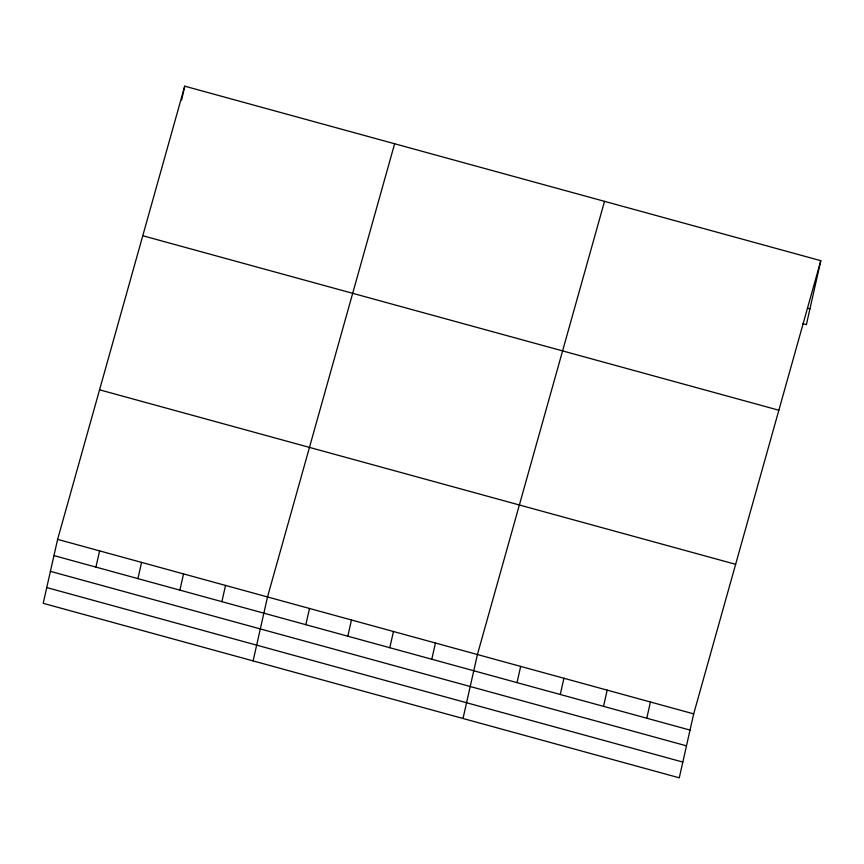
<?xml version="1.0" encoding="UTF-8"?>
<svg xmlns="http://www.w3.org/2000/svg" width="864" height="864" viewBox="0 0 864 864"><rect width="100%" height="100%" fill="white"/><g stroke="black" fill="none" stroke-linecap="round" stroke-linejoin="round"><path stroke-width="1.3" d="M57.618 539.363L43.2 603.32L679.277 777.827L693.684 713.869L820.8 260.68L184.723 86.173L57.618 539.363L693.684 713.869M181.634 99.9L184.723 86.173M95.936 567.097L99.598 550.886M137.916 578.621L141.577 562.399M179.896 590.134L183.557 573.912M221.886 601.657L225.536 585.436M253.109 660.906L267.516 596.948L394.632 143.759M305.845 624.683L309.496 608.472M347.825 636.206L351.475 619.985M389.804 647.719L393.455 631.498M431.784 659.243L435.445 643.021M463.007 718.492L477.425 654.534L604.53 201.355M517.018 682.625L520.679 666.403M560.272 694.483L563.922 678.272M603.526 706.352L607.176 690.131M646.78 718.222L650.43 702M820.8 260.68L806.382 324.637L802.57 323.59M807.397 308.189L809.935 308.88M142.776 235.732L778.853 410.227M99.565 389.815L735.631 564.311M53.957 555.584L690.034 730.091M50.404 571.342L686.48 745.837M46.753 587.563L682.819 762.07"/></g></svg>
